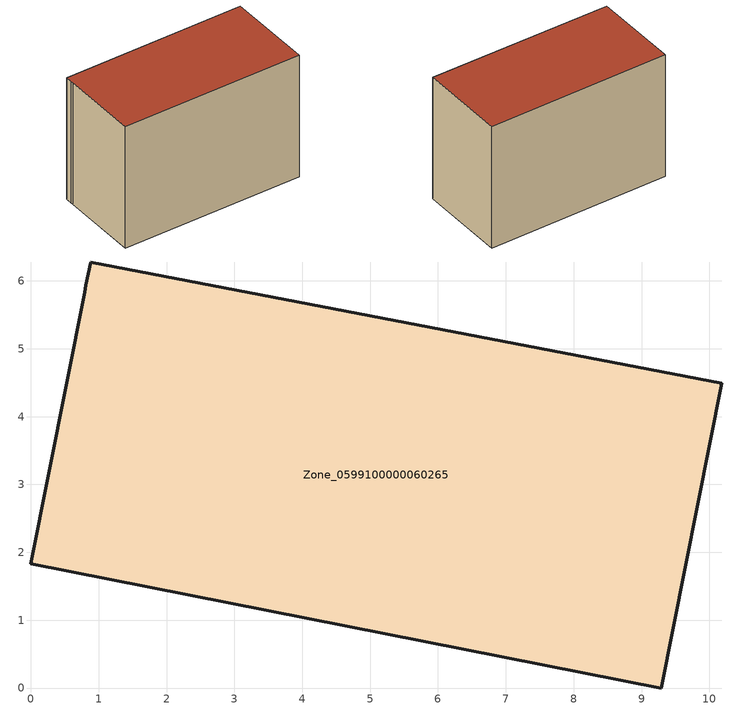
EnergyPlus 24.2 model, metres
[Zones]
Zone_0599100000060265
 floor ground (C_G): 0,1.83 0.79,5.83 0.81,5.93 0.88,6.28 10.18,4.49 9.29,0 z0
 wall outside (C_F): 0.88,6.28 0.81,5.93 0.79,5.83 0,1.83 9.29,0 10.18,4.49 0.88,6.28 z0:6.67
 roof outside (C_R): 0.79,5.83 0,1.83 9.29,0 10.18,4.49 0.88,6.28 0.81,5.93 z6.67
[BUILDING]
Pand.0599100000060265: North Axis=0; Terrain=City; Loads Convergence Tolerance Value=0.04; Temperature Convergence Tolerance Value=0.4; Solar Distribution=FullExterior; Maximum Number of Warmup Days=25; Minimum Number of Warmup Days=1
[Site:Location]
Rotterdam.The.Hague.AP_ZH_NLD Design_Conditions: Latitude=51.96; Longitude=4.45; Time Zone=1; Elevation=-4.5
[SITE:GROUNDTEMPERATURE:BUILDINGSURFACE]
18, 18, 18, 18, 18, 18, 18, 18, 18, 18, 18, 18
[MATERIAL] Thermal Absorptance=0.9; Solar Absorptance=0.7; Visible Absorptance=0.7
Name | Roughness | Thickness | Conductivity | Density | Specific Heat
G.TC.1946-1964 | MediumSmooth | 0.15 | 1 | 540 | 1210
F.TC.1946-1964 | Rough | 0.3 | 0.857143 | 1920 | 840
R.TC.1946-1964 | MediumRough | 0.2 | 0.235294 | 1500 | 1000
[CONSTRUCTION]
C_G: G.TC.1946-1964
C_F: F.TC.1946-1964
C_R: R.TC.1946-1964
[ZONE]
Zone_0599100000060265: Type=1; Multiplier=1; Ceiling Height=Autocalculate; Volume=Autocalculate; Floor Area=autocalculate; Part of Total Floor Area=Yes
[ZONEINFILTRATION:DESIGNFLOWRATE]
Infil_Zone_0599100000060265: Zone or ZoneList or Space or SpaceList=Zone_0599100000060265; Schedule=AlwaysOn; Design Flow Rate Calculation Method=Flow/Area; Flow Rate per Floor Area=0.003; Constant Term Coefficient=1; Temperature Term Coefficient=0; Velocity Term Coefficient=0; Velocity Squared Term Coefficient=0
[HVACTEMPLATE:ZONE:IDEALLOADSAIRSYSTEM]
Zone_0599100000060265: Maximum Heating Supply Air Temperature=50; Minimum Cooling Supply Air Temperature=13; Maximum Heating Supply Air Humidity Ratio=0.0156; Minimum Cooling Supply Air Humidity Ratio=0.0077; Heating Limit=NoLimit; Cooling Limit=NoLimit; Dehumidification Control Type=ConstantSensibleHeatRatio; Cooling Sensible Heat Ratio=0.7; Dehumidification Setpoint=60; Humidification Control Type=None; Humidification Setpoint=30; Outdoor Air Method=None; Outdoor Air Flow Rate per Person=0.00944; Outdoor Air Flow Rate per Zone Floor Area=0; Outdoor Air Flow Rate per Zone=0; Demand Controlled Ventilation Type=None; Outdoor Air Economizer Type=NoEconomizer; Heat Recovery Type=None; Sensible Heat Recovery Effectiveness=0.7; Latent Heat Recovery Effectiveness=0.65
[ZONECONTROL:THERMOSTAT]
ThermostatControl_Zone_0599100000060265: Zone or ZoneList=Zone_0599100000060265; Control Type Schedule=DualSetpointControlType; Control 1=Thermostat_Zone_0599100000060265; Temperature Difference Between Cutout And Setpoint=0
[THERMOSTATSETPOINT:DUALSETPOINT]
Thermostat_Zone_0599100000060265: Heating Setpoint Temperature Schedule=HeatingSetpoint_Zone_0599100000060265; Cooling Setpoint Temperature Schedule=CoolingSetpoint_Zone_0599100000060265
[SCHEDULE:COMPACT]
HeatingSetpoint_Zone_0599100000060265: Through: 12/31, For: AllDays, Until: 24:00, 21
CoolingSetpoint_Zone_0599100000060265: Through: 12/31, For: AllDays, Until: 24:00, 24
DualSetpointControlType: Through: 12/31, For: AllDays, Until: 24:00, 4
AlwaysOn: Through: 12/31, For: AllDays, Until: 24:00, 1
